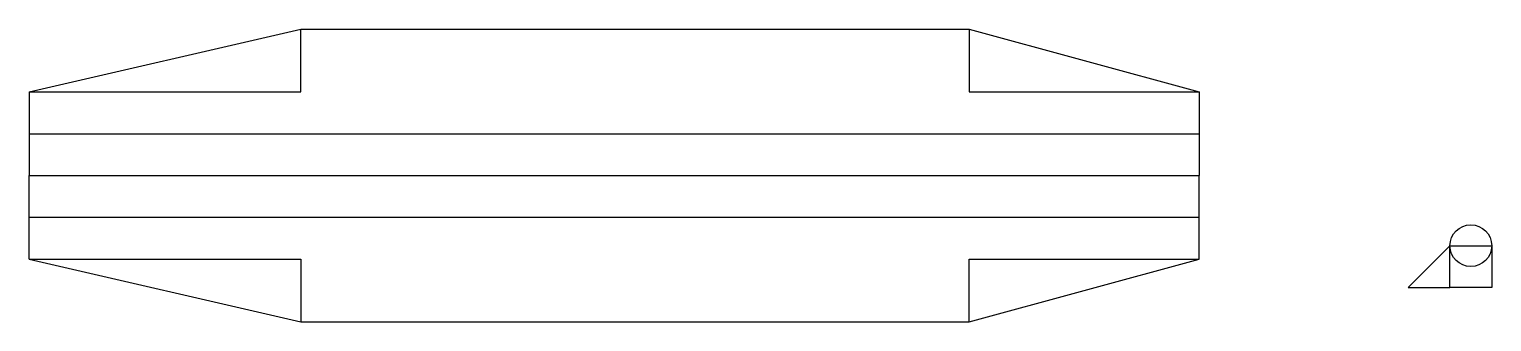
# Model space of a CAD drawing. Header units: centimetres. Extents: x 2542.4 to 2612.4, y 2567.1 to 2581.1.
import ezdxf

# ---------------------------------------------------------------- set-up
doc = ezdxf.new("R2010")
doc.units = ezdxf.units.CM
for name, color, linetype in [('Dunga', 253, 'Continuous'), ('PiesaSpate', 250, 'Continuous'), ('PlatformaSus', 251, 'Continuous')]:
    doc.layers.add(name, color=color, linetype=linetype)

msp = doc.modelspace()

# ---------------------------------------------------------------- linework, layer by layer
at = {"layer": 'Dunga'}
for p, q in [((2542.377, 2576.093), (2598.377, 2576.093)), ((2542.377, 2574.093), (2598.377, 2574.093)), ((2542.377, 2572.093), (2598.377, 2572.093))]:
    msp.add_line(p, q, dxfattribs=at)
at = {"layer": 'PiesaSpate'}
for p, q in [((2610.389, 2570.734), (2608.389, 2568.734)), ((2610.389, 2568.734), (2610.389, 2570.734)), ((2610.389, 2570.734), (2612.389, 2570.734)), ((2612.389, 2570.734), (2612.389, 2568.734)), ((2608.389, 2568.734), (2610.389, 2568.734)), ((2612.389, 2568.734), (2610.389, 2568.734))]:
    msp.add_line(p, q, dxfattribs=at)
msp.add_circle((2611.389, 2570.734), 1, dxfattribs=at)
at = {"layer": 'PlatformaSus'}
for p, q in [((2542.377, 2578.093), (2555.377, 2581.093)), ((2555.377, 2578.093), (2555.377, 2581.093)), ((2555.377, 2581.093), (2587.377, 2581.093)), ((2587.377, 2581.093), (2587.377, 2578.093)), ((2587.377, 2581.093), (2598.377, 2578.093)), ((2542.377, 2578.093), (2555.377, 2578.093)), ((2542.377, 2578.093), (2542.377, 2574.093)), ((2587.377, 2578.093), (2598.377, 2578.093)), ((2598.377, 2578.093), (2598.377, 2574.093)), ((2542.377, 2570.093), (2542.377, 2574.093)), ((2598.377, 2570.093), (2598.377, 2574.093)), ((2542.377, 2570.093), (2555.377, 2570.093)), ((2542.377, 2570.093), (2555.377, 2567.093)), ((2555.377, 2570.093), (2555.377, 2567.093)), ((2587.377, 2567.093), (2587.377, 2570.093)), ((2587.377, 2570.093), (2598.377, 2570.093)), ((2587.377, 2567.093), (2598.377, 2570.093)), ((2555.377, 2567.093), (2587.377, 2567.093))]:
    msp.add_line(p, q, dxfattribs=at)

doc.saveas('drawing.dxf')
